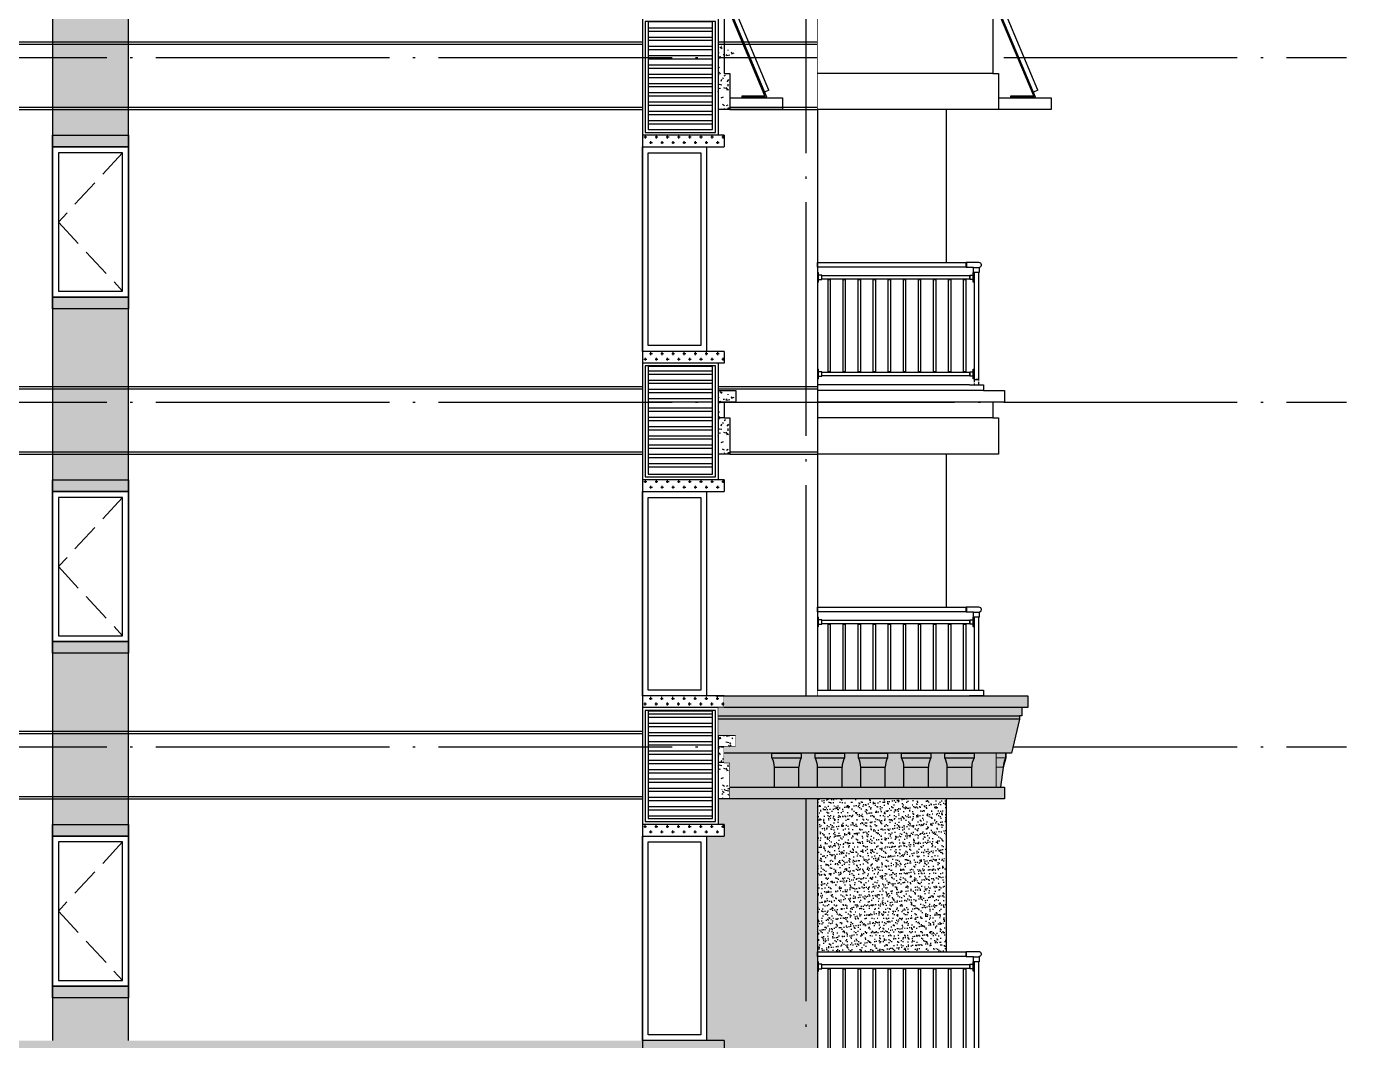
# Model space of a CAD drawing. Extents: x -12446 to 284554, y -295110 to 165007.
# Drawn here: x 137625 to 148929, y -249069 to -240387 of the extents above; entities that cross this region are included whole.
import ezdxf

# ---------------------------------------------------------------- set-up
doc = ezdxf.new("R2010")
doc.units = 0
doc.header["$LTSCALE"] = 1000
for name, pattern in [('AX-14-E$0$AX-85-M02$0$DASH', [0.35, 0.25, -0.1]), ('AX-14-E$0$DASH', [0.35, 0.25, -0.1]), ('AX-14-E$0$DOTE', [2.42, 2, -0.2, 0.02, -0.2])]:
    doc.linetypes.add(name, pattern=pattern)
doc.layers.get('0').update_dxf_attribs({"linetype": 'CONTINUOUS'})
for name, color, linetype in [('A-Anno-Note', 241, 'CONTINUOUS'), ('AX-14-comp-tc$0$AX-T-LMCZ-Z$0$AX-13-E01-E03$0$A-Detl-Patt', 8, 'CONTINUOUS'), ('AX-14-comp-tc$0$AX-T-LMCZ-Z$1$AX-13-E01-E03$0$家具与填充', 251, 'CONTINUOUS'), ('AX-14-comp-tc$0$灰褐色真石漆', 15, 'CONTINUOUS'), ('AX-14-E$0$A-Detl-Fine', 152, 'CONTINUOUS'), ('AX-14-E$0$A-Detl-Medm', 40, 'CONTINUOUS'), ('AX-14-E$0$A-Detl-Patt', 8, 'CONTINUOUS'), ('AX-14-E$0$A-Detl-Thin', 131, 'CONTINUOUS'), ('AX-14-E$0$A-elev-FIXT', 9, 'CONTINUOUS'), ('AX-14-E$0$A-elev-HRAL', 61, 'CONTINUOUS'), ('AX-14-E$0$Ax-T-D(ZZ)$0$A-Detl-Thin', 131, 'CONTINUOUS'), ('AX-14-E$0$Ax-T-D(ZZ)$0$Ax-Z-Detl-T17$0$A-Wall-paint', 253, 'CONTINUOUS'), ('AX-14-E$0$Ax-T-D00$0$A-Wall', 2, 'CONTINUOUS'), ('AX-14-E$0$埋件', 252, 'CONTINUOUS'), ('AX-14-E$0$栏杆型材', 82, 'CONTINUOUS'), ('AX-14-E$0$阳台栏杆扶手', 82, 'CONTINUOUS')]:
    doc.layers.add(name, color=color, linetype=linetype)
doc.layers.add('AX-14-E$0$A-Grid', color=222, linetype='AX-14-E$0$DOTE', plot=False)
doc.layers.add('AX-14-E$0$A-Wall-stru', color=4, linetype='CONTINUOUS', lineweight=30)
doc.layers.add('AX-14-E$0$GASK', color=7, linetype='CONTINUOUS', lineweight=9)
pattern_1 = [(180, (-97425.984, 212039.19), (-7e-15, -79.375), []), (180, (-97454.05, 212011.124), (-7e-15, -79.375), [])]
pattern_2 = [(37.5, (-89401.746, -415276.595), (-1.9200376, 58.7295885), [0, -46.3296, 0, -51.816, 0, -49.53]), (7.5, (-89401.746, -415276.595), (53.942794, 86.019012), [0, -24.9936, 0, -41.7576, 0, -16.002]), (327.5, (-89439.236, -415276.595), (94.919084, 0.172462), [0, -15.24, 0, -54.864, 0, -71.628]), (317.5, (-89439.24, -415276.595), (91.626774, 26.751519), [0, -7.62, 0, -35.9664, 0, -41.148])]

# ---------------------------------------------------------------- blocks, each defined once
blk = doc.blocks.new('AX-14-E$0$32固定座立面')
at = {"layer": 'AX-14-E$0$栏杆型材', "color": 6, "linetype": 'Continuous'}
blk.add_line((-7, -22), (-7, 22), dxfattribs=at)
blk.add_lwpolyline([(-7, -22, 0.41166), (-10, -19), (-36, -19, -0.41166), (-37, -18), (-37, 18, -0.41166), (-36, 19), (-10, 19, 0.41166), (-7, 22), (-7, 39, -0.41166), (-5, 41), (0, 41), (0, -41), (-5, -41, -0.41166), (-7, -39)], format="xyb", close=True, dxfattribs=at)
blk = doc.blocks.new('AX-14-E$0$4080转角立图')
at = {"layer": 'AX-14-E$0$A-elev-FIXT', "linetype": 'Continuous'}
blk.add_line((26, 42), (-24, 42), dxfattribs=at)
blk.add_lwpolyline([(-25, 43, -0.327139), (-24, 42), (-24, 0), (24, 0), (24, 41, -0.409111), (26, 42), (85, 42, 0.414214), (87, 44), (87, 87, 0.414214), (85, 88), (-19, 88, 0.865157)], format="xyb", close=True, dxfattribs=at)
blk = doc.blocks.new('*U290')
at = {"layer": 'AX-14-E$0$A-elev-HRAL', "ltscale": 10}
for points in [[(-12.5, 398, 0.4142136), (-13, 397.5), (-13, 395.5, 0.4142136), (-12.5, 395), (12.5, 395, 0.4142136), (13, 395.5), (13, 397.5, 0.4142136), (12.5, 398)], [(-12.5, -398, -0.4142136), (-13, -397.5), (-13, -395.5, -0.4142136), (-12.5, -395), (12.5, -395, -0.4142136), (13, -395.5), (13, -397.5, -0.4142136), (12.5, -398)]]:
    blk.add_lwpolyline(points, format="xyb", close=True, dxfattribs=at)
blk.add_lwpolyline([(9.5, -395), (-9.5, -395), (-9.5, 395), (9.5, 395)], close=True, dxfattribs=at)
blk = doc.blocks.new('*U291')
at = {"color": 0, "linetype": 'ByBlock', "lineweight": -2}
for p in [(0, 0), (129, 0), (258, 0), (387, 0), (516, 0), (645, 0), (774, 0), (903, 0), (1032, 0), (1161, 0)]:
    blk.add_blockref('*U290', p, dxfattribs=at)
blk = doc.blocks.new('AX-14-E$0$SKLJGHSUGISWHGIWGWSLGSG544655')
at = {"layer": 'AX-14-E$0$A-Detl-Patt'}
h = blk.add_hatch(dxfattribs=at)
h.set_pattern_fill('STEEL', color=256, scale=50, angle=135)
h.set_pattern_definition(pattern_1)
h.paths.add_polyline_path([(16040, 170), (16040, 1070), (16590, 1070), (16590, 170)])
at = {"layer": 'AX-14-E$0$A-Detl-Fine'}
for points in [[(11540, 2900), (10990, 2900), (10990, 1715), (11540, 1715)], [(16040, 2900), (16490, 2900), (16490, 1250), (16040, 1250)], [(16590, 1070), (16040, 1070), (16040, 150), (16590, 150)]]:
    blk.add_lwpolyline(points, close=True, dxfattribs=at)
at = {"layer": 'AX-14-E$0$A-Detl-Patt', "linetype": 'AX-14-E$0$AX-85-M02$0$DASH'}
blk.add_lwpolyline([(11540, 2900), (10990, 2307), (11540, 1715)], dxfattribs=at)
at = {"layer": 'AX-14-E$0$A-Detl-Thin'}
for p, q in [((18590, 3270), (18590, 1960)), ((15990, 2950), (15990, 0)), ((17490, 2950), (17490, 0)), ((10940, 1665), (11590, 1665)), ((16690, 1200), (15990, 1200)), ((16640, 1100), (15990, 1100)), ((18790, 915), (17490, 915)), ((18910, 865), (17490, 865)), ((18990, 765), (17490, 765)), ((18990, 630), (17490, 630)), ((18790, 320), (17490, 320)), ((16690, 100), (15990, 100)), ((15990, 0), (16665, 0)), ((16640, 0), (16690, 0)), ((16690, 100), (16690, 100)), ((16690, 100), (16690, 0)), ((16690, 0), (16690, 0))]:
    blk.add_line(p, q, dxfattribs=at)
for points in [[(10940, 3050), (11590, 3050), (11590, 2950), (10940, 2950)], [(10940, 2950), (11590, 2950), (11590, 1665), (10940, 1665)], [(15990, 2950), (16540, 2950), (16540, 1200), (15990, 1200)], [(10940, 1665), (11590, 1665), (11590, 1565), (10940, 1565)], [(16615, 1075), (16015, 1075), (16015, 125), (16615, 125)], [(16615, 1075), (16015, 1075), (16015, 125), (16615, 125)]]:
    blk.add_lwpolyline(points, close=True, dxfattribs=at)
blk.add_lwpolyline([(16690, 1200), (16690, 1100), (16640, 1100), (16640, 100)], dxfattribs=at)
at = {"layer": 'AX-14-E$0$Ax-T-D00$0$A-Wall'}
for p, q in [((16690, 765), (16640, 765)), ((16690, 630), (16640, 630))]:
    blk.add_line(p, q, dxfattribs=at)
for points in [[(18790, 915), (18910, 915), (18910, 865), (19090, 865), (19090, 765), (18990, 765), (18990, 630), (19040, 630), (19040, 320), (18790, 320)], [(16640, 865), (16790, 865), (16790, 765), (16690, 765), (16690, 630), (16740, 630), (16740, 320), (16640, 320)]]:
    blk.add_lwpolyline(points, dxfattribs=at)
at = {"layer": 'AX-14-E$0$埋件', "linetype": 'AX-14-E$0$DASH', "ltscale": 0.1}
blk.add_lwpolyline([(18830, 915), (18870, 915), (18870, 960), (18830, 960)], close=True, dxfattribs=at)
at = {"layer": 'AX-14-E$0$栏杆型材', "elevation": 0}
for points in [[(17527, 1850), (18793, 1850), (18793, 1818), (17527, 1818)], [(18870, 1875), (18830, 1875), (18830, 960), (18870, 960)], [(17527, 1022), (18793, 1022), (18793, 990), (17527, 990)]]:
    blk.add_lwpolyline(points, close=True, dxfattribs=at)
at = {"layer": 'AX-14-E$0$阳台栏杆扶手', "elevation": 0}
blk.add_lwpolyline([(18764, 1920), (17490, 1920), (17490, 1960), (18764, 1960)], close=True, dxfattribs=at)
blk.add_blockref('*U291', (17589, 1420))
at = {"layer": 'AX-14-E$0$A-elev-HRAL', "xscale": -1}
for name, p in [('AX-14-E$0$4080转角立图', (18850, 1875)), ('AX-14-E$0$32固定座立面', (17490, 1834)), ('AX-14-E$0$32固定座立面', (17490, 1006))]:
    blk.add_blockref(name, p, dxfattribs=at)
at = {"layer": 'AX-14-E$0$A-elev-HRAL'}
for p in [(18830, 1834), (18830, 1006)]:
    blk.add_blockref('AX-14-E$0$32固定座立面', p, dxfattribs=at)
blk = doc.blocks.new('AX-14-E$0$Ax-T-D(ZZ)$0$A$C1EE92429')
at = {"layer": 'AX-14-E$0$Ax-T-D(ZZ)$0$Ax-Z-Detl-T17$0$A-Wall-paint'}
for p, q in [((0, 58, 0), (300, 772, 0)), ((19, 0, 0), (346, 778, 0)), ((336, 756, 0), (300, 772, 0)), ((346, 778, 0), (355, 774, 0)), ((0, 58, 0), (37, 42, 0)), ((230, 0, 0), (230, 10, 0)), ((19, 0, 0), (230, 0, 0))]:
    blk.add_line(p, q, dxfattribs=at)
at = {"layer": 'AX-14-E$0$Ax-T-D(ZZ)$0$Ax-Z-Detl-T17$0$A-Wall-paint', "elevation": 0}
blk.add_lwpolyline([(230, 10), (34, 10), (355, 774)], dxfattribs=at)
blk = doc.blocks.new('AX-14-E$0$F5SS6G4S65GG1D65GDR56DG')
at = {"layer": 'AX-14-E$0$A-Detl-Patt'}
h = blk.add_hatch(dxfattribs=at)
h.set_pattern_fill('STEEL', color=256, scale=50, angle=135)
h.set_pattern_definition(pattern_1)
h.paths.add_polyline_path([(16040, 170), (16040, 1070), (16590, 1070), (16590, 170)])
at = {"layer": 'AX-14-E$0$A-Detl-Fine'}
blk.add_lwpolyline([(16590, 1070), (16040, 1070), (16040, 150), (16590, 150)], close=True, dxfattribs=at)
at = {"layer": 'AX-14-E$0$A-Detl-Thin'}
for p, q in [((15990, 2950), (15990, 0)), ((17490, 2950), (17490, 0)), ((16740, 420), (16740, 320)), ((16690, 100), (15990, 100)), ((15990, 0), (16665, 0)), ((16640, 0), (16690, 0)), ((16690, 100), (16690, 100)), ((16690, 100), (16690, 0)), ((16690, 0), (16690, 0))]:
    blk.add_line(p, q, dxfattribs=at)
for points in [[(16540, 1315), (16790, 1315), (16790, 1215), (16690, 1215), (16690, 630), (16740, 630), (16740, 420), (17190, 420), (17190, 320), (16640, 320)], [(16690, 1200), (16690, 1100), (16640, 1100), (16640, 100)]]:
    blk.add_lwpolyline(points, dxfattribs=at)
blk.add_lwpolyline([(16615, 1075), (16015, 1075), (16015, 125), (16615, 125)], close=True, dxfattribs=at)
blk.add_lwpolyline([(16615, 1075), (16015, 1075), (16015, 125), (16615, 125)], close=True, dxfattribs=at)
at = {"layer": 'AX-14-E$0$Ax-T-D(ZZ)$0$A-Detl-Thin', "xscale": -1}
blk.add_blockref('AX-14-E$0$Ax-T-D(ZZ)$0$A$C1EE92429', (17074, 427, 0), dxfattribs=at)
blk.add_wipeout([(17490, 1365), (18910, 1365), (18910, 1315), (19090, 1315), (19090, 1215), (18990, 1215), (18990, 630), (19040, 630), (19040, 420), (19490, 420), (19490, 320), (17490, 320)]).dxf.layer = 'AX-14-E$0$A-Detl-Thin'
at = {"layer": 'AX-14-E$0$A-Detl-Thin'}
for p, q in [((18990, 630), (17490, 630)), ((19040, 420), (19040, 320))]:
    blk.add_line(p, q, dxfattribs=at)
blk.add_lwpolyline([(18910, 1365), (18910, 1315), (19090, 1315), (19090, 1215), (18990, 1215), (18990, 630), (19040, 630), (19040, 420), (19490, 420), (19490, 320), (17490, 320)], dxfattribs=at)
at = {"layer": 'AX-14-E$0$Ax-T-D(ZZ)$0$A-Detl-Thin', "xscale": -1}
blk.add_blockref('AX-14-E$0$Ax-T-D(ZZ)$0$A$C1EE92429', (19375, 427, 0), dxfattribs=at)
blk = doc.blocks.new('AX-14-E$0$awhatg23yy4')
blk.add_wipeout([(233648, 162785), (235068, 162785), (235068, 162735), (235448, 162735), (235448, 162635), (235398, 162635), (235398, 162565), (235378, 162565), (235378, 162535), (235309, 162244), (235259, 162244), (235259, 162204), (235238, 162123), (235215, 161955), (235248, 161955), (235248, 161855), (232898, 161855), (232898, 161955), (232898, 162165), (232848, 162165), (232848, 162245), (232848, 162300), (232948, 162300), (232948, 162400), (232798, 162400), (232798, 162635), (232848, 162635), (232848, 162735), (233648, 162735)]).dxf.layer = 'AX-14-E$0$A-Detl-Medm'
at = {"color": 8}
for p, q in [((233258, 162205), (233508, 162205)), ((233628, 162205), (233878, 162205)), ((233998, 162205), (234248, 162205)), ((234368, 162205), (234618, 162205)), ((234738, 162205), (234988, 162205)), ((233278, 161955), (233278, 162125)), ((233278, 162125), (233488, 162125)), ((233488, 161955), (233488, 162125)), ((233648, 161955), (233648, 162125)), ((233648, 162125), (233858, 162125)), ((233858, 161955), (233858, 162125)), ((234018, 161955), (234018, 162125)), ((234018, 162125), (234228, 162125)), ((234228, 161955), (234228, 162125)), ((234388, 161955), (234388, 162125)), ((234388, 162125), (234598, 162125)), ((234598, 161955), (234598, 162125)), ((234758, 161955), (234758, 162125)), ((234758, 162125), (234968, 162125)), ((234968, 161955), (234968, 162125)), ((233278, 161955), (233488, 161955)), ((233648, 161955), (233858, 161955)), ((234018, 161955), (234228, 161955)), ((234388, 161955), (234598, 161955)), ((234758, 161955), (234968, 161955))]:
    blk.add_line(p, q, dxfattribs=at)
for points in [[(233278, 162125, 0.123106), (233258, 162205), (233258, 162245), (233508, 162245), (233508, 162205, 0.123106), (233488, 162125)], [(233648, 162125, 0.123106), (233628, 162205), (233628, 162245), (233878, 162245), (233878, 162205, 0.123106), (233858, 162125)], [(234018, 162125, 0.123106), (233998, 162205), (233998, 162245), (234248, 162245), (234248, 162205, 0.123106), (234228, 162125)], [(234388, 162125, 0.123106), (234368, 162205), (234368, 162245), (234618, 162245), (234618, 162205, 0.123106), (234598, 162125)], [(234758, 162125, 0.123106), (234738, 162205), (234738, 162245), (234988, 162245), (234988, 162205, 0.123106), (234968, 162125)]]:
    blk.add_lwpolyline(points, format="xyb", dxfattribs=at)
at = {"layer": 'AX-14-E$0$A-Detl-Medm'}
for p, q in [((233648, 162785), (235068, 162785)), ((232778, 162735), (235068, 162735)), ((232798, 162565), (235378, 162565)), ((235398, 162635), (232848, 162635)), ((235378, 162535), (232798, 162535)), ((235258, 162245), (232848, 162245)), ((232898, 161955), (235218, 161955)), ((235248, 161855), (233198, 161855))]:
    blk.add_line(p, q, dxfattribs=at)
blk.add_lwpolyline([(233648, 162785), (235068, 162785), (235068, 162735), (235448, 162735), (235448, 162635), (235398, 162635), (235398, 162565), (235378, 162565), (235378, 162535), (235309, 162244), (235259, 162244), (235259, 162204), (235238, 162123), (235215, 161955), (235248, 161955), (235248, 161855), (232898, 161855)], dxfattribs=at)
at = {"layer": 'AX-14-E$0$A-Detl-Thin'}
blk.add_line((235068, 162735), (234948, 162735), dxfattribs=at)
at = {"layer": 'AX-14-E$0$GASK', "color": 8}
for p, q in [((235258, 162205), (235178, 162205)), ((235238, 162125), (235178, 162125))]:
    blk.add_line(p, q, dxfattribs=at)
blk.add_lwpolyline([(235218, 161955), (235178, 161955), (235178, 162245), (235258, 162245), (235258, 162205, 0.123106), (235238, 162125), (235218, 161955)], format="xyb", close=True, dxfattribs=at)
blk = doc.blocks.new('AX-14-E$0$weyhweaqwtyewhewg')
at = {"layer": 'AX-14-E$0$A-Detl-Patt'}
for p, q in [((223148, 168335), (232148, 168335)), ((223148, 168315), (232148, 168315)), ((232798, 168335), (233648, 168335)), ((232798, 168315), (233648, 168315)), ((223148, 167775), (232148, 167775)), ((223148, 167755), (232148, 167755)), ((232898, 167775), (233648, 167775)), ((232898, 167755), (233648, 167755)), ((223148, 165385), (232148, 165385)), ((232798, 165385), (233648, 165385)), ((223148, 165365), (232148, 165365)), ((232798, 165365), (233648, 165365)), ((223148, 164825), (232148, 164825)), ((223148, 164805), (232148, 164805)), ((232898, 164825), (233648, 164825)), ((232898, 164805), (233648, 164805)), ((223148, 162435), (232148, 162435)), ((223148, 162415), (232148, 162415)), ((223148, 161875), (232148, 161875)), ((223148, 161855), (232148, 161855))]:
    blk.add_line(p, q, dxfattribs=at)
blk = doc.blocks.new('AX-14-comp-tc')
at = {"layer": 'AX-14-comp-tc$0$AX-T-LMCZ-Z$0$AX-13-E01-E03$0$A-Detl-Patt'}
h = blk.add_hatch(dxfattribs=at)
h.set_pattern_fill('CROSS', color=256, scale=30)
h.set_pattern_definition([(0, (-89401.746, -432976.595), (47.625, 47.625), [23.8125, -71.4375]), (90, (-89389.84, -432988.5), (-47.625, 47.625), [23.8125, -71.4375])])
h.paths.add_polyline_path([(142746, -246642), (143446, -246642), (143446, -246742), (142746, -246742)])
h.paths.add_polyline_path([(142746, -247742), (143446, -247742), (143446, -247842), (142746, -247842)])
h = blk.add_hatch(dxfattribs=at)
h.set_pattern_fill('CROSS', color=256, scale=30)
h.set_pattern_definition([(0, (-89401.746, -435926.595), (47.625, 47.625), [23.8125, -71.4375]), (90, (-89389.84, -435938.5), (-47.625, 47.625), [23.8125, -71.4375])])
h.paths.add_polyline_path([(142746, -249592), (143446, -249592), (143446, -249692), (142746, -249692)])
h.paths.add_polyline_path([(142746, -250692), (143446, -250692), (143446, -250792), (142746, -250792)])
h = blk.add_hatch(dxfattribs=at)
h.set_pattern_fill('CROSS', color=256, scale=30)
h.set_pattern_definition([(0, (-140029.114, -415113.293), (47.625, 47.625), [23.8125, -71.4375]), (90, (-140017.21, -415125.2), (-47.625, 47.625), [23.8125, -71.4375])])
h.paths.add_polyline_path([(142746, -252542), (143446, -252542), (143446, -252642), (142746, -252642)])
h.paths.add_polyline_path([(142746, -253642), (143446, -253642), (143446, -253742), (142746, -253742)])
at = {"layer": 'AX-14-comp-tc$0$AX-T-LMCZ-Z$1$AX-13-E01-E03$0$家具与填充'}
h = blk.add_hatch(dxfattribs=at)
h.set_pattern_fill('AR-SAND', color=256, scale=24)
h.set_pattern_definition(pattern_2)
edge = h.paths.add_edge_path()
edge.add_line((143446, -252542), (146046, -252542))
edge.add_line((146046, -252542), (146046, -252642))
edge.add_line((146046, -252642), (145996, -252642))
edge.add_line((145996, -252642), (145996, -252712))
edge.add_line((145996, -252712), (145976, -252712))
edge.add_line((145976, -252712), (145976, -252742))
edge.add_line((145976, -252742), (145907, -253032))
edge.add_line((145907, -253032), (145856, -253032))
edge.add_line((145856, -253032), (145857, -253072))
edge.add_line((145857, -253072), (145836, -253153))
edge.add_line((145836, -253153), (145813, -253322))
edge.add_line((145813, -253322), (145846, -253322))
edge.add_line((145846, -253322), (145846, -253422))
edge.add_line((145846, -253422), (144246, -253422))
edge.add_line((144246, -253422), (143496, -253422))
edge.add_line((143496, -253422), (143496, -253112))
edge.add_line((143496, -253112), (143446, -253112))
edge.add_line((143446, -253112), (143446, -252977))
edge.add_line((143446, -252977), (143546, -252977))
edge.add_line((143546, -252977), (143546, -252877))
edge.add_line((143546, -252877), (143396, -252877))
edge.add_line((143396, -252877), (143396, -252642))
edge.add_line((143396, -252642), (143446, -252642))
edge.add_line((143446, -252642), (143446, -252542))
h = blk.add_hatch(dxfattribs=at)
h.set_pattern_fill('AR-SAND', color=256, scale=24)
h.set_pattern_definition(pattern_2)
h.paths.add_polyline_path([(144246, -253422), (144246, -256692), (143546, -256692), (143546, -256592), (143526, -256592), (143526, -256322), (143576, -256322), (143726, -255692), (143776, -255692), (143776, -255592), (143796, -255592), (143796, -255492), (143296, -255492), (143296, -253742), (143446, -253742), (143446, -253642), (143396, -253642), (143396, -253422)])
h = blk.add_hatch(dxfattribs=at)
h.set_pattern_fill('AR-SAND', color=256, scale=24)
h.set_pattern_definition(pattern_2)
h.paths.add_polyline_path([(144246, -253422), (145346, -253422), (145346, -254732), (144246, -254732)])
h = blk.add_hatch(dxfattribs=at)
h.set_pattern_fill('AR-SAND', color=256, scale=24)
h.set_pattern_definition(pattern_2)
edge = h.paths.add_edge_path()
edge.add_line((128246, -255564), (128246, -255592))
edge.add_line((128246, -255592), (128296, -255592))
edge.add_line((128296, -255592), (128296, -255692))
edge.add_line((128296, -255692), (128346, -255692))
edge.add_line((128346, -255692), (128496, -256157))
edge.add_line((128496, -256157), (128546, -256157))
edge.add_line((128546, -256157), (128546, -256427))
edge.add_line((128546, -256427), (128496, -256427))
edge.add_line((128496, -256427), (128496, -256527))
edge.add_line((128496, -256527), (129516, -256527))
edge.add_line((129516, -256527), (129516, -256592))
edge.add_line((129516, -256592), (129496, -256592))
edge.add_line((129496, -256592), (129496, -256692))
edge.add_line((129496, -256692), (143546, -256692))
edge.add_line((143546, -256692), (143546, -256592))
edge.add_line((143546, -256592), (143526, -256592))
edge.add_line((143526, -256592), (143526, -256322))
edge.add_line((143526, -256322), (143576, -256322))
edge.add_line((143576, -256322), (143726, -255692))
edge.add_line((143726, -255692), (143776, -255692))
edge.add_line((143776, -255692), (143776, -255592))
edge.add_line((143776, -255592), (143796, -255592))
edge.add_line((143796, -255592), (143796, -255492))
edge.add_line((143796, -255492), (128246, -255492))
at = {"layer": 'AX-14-comp-tc$0$灰褐色真石漆'}
h = blk.add_hatch(dxfattribs=at)
h.set_pattern_fill('离散材料', color=256, scale=50)
h.set_pattern_definition([(0, (216, 144), (132, 228), [12, -201, 9, -87, 18, -213]), (10, (159, 267), (80.67614, 285.34428), [21, -51, 27, -159, 15, -198]), (20, (129, 171), (133.47095, 220.97625), [24, -165, 21, -123, 15, -96]), (30, (216, 153), (-21.96926, 254.05187), [15, -99, 12, -147, 9, -195]), (40, (132, 219), (33.83592, 216.370355), [12, -132, 9, -84, 24, -153]), (50, (177, 111), (-80.24786, 235.7335), [6, -111, 15, -183, 18, -93]), (60, (186, 132), (-99.47303, 223.70766), [15, -123, 6, -144, 12, -111]), (70, (153, 96), (-109.89227, 215.58685), [9, -57, 18, -96, 12, -132]), (80, (168, 273), (-208.56534, 164.71945), [21, -132, 9, -156, 18, -147]), (90, (186, 144), (-264, 111), [18, -93, 12, -183, 6, -186]), (100, (138, 237), (-247.97146, 145.14529), [21, -117, 18, -96, 21, -219]), (110, (117, 66), (-240.44034, 81.69114), [24, -78, 12, -159, 18, -174]), (120, (36, 102), (-286.64994, 28.49227), [15, -201, 18, -93, 21, -123]), (130, (102, 36), (-279.10777, 71.26608), [9, -66, 12, -129, 24, -168]), (140, (12, 276), (-220.59685, -34.20569), [18, -108, 21, -93, 12, -126]), (150, (261, 18), (-204.82497, -120.76726), [12, -84, 24, -186, 21, -171]), (160, (63, 186), (-237.90107, -162.42869), [18, -126, 15, -114, 12, -183]), (170, (81, 114), (-215.64405, -169.12317), [27, -99, 18, -135, 24, -132])])
h.paths.add_polyline_path([(137696, -255492), (138346, -255492), (138346, -218342), (137696, -218342)])
h.paths.add_polyline_path([(137696, -255027), (138338, -255027), (138338, -253742), (137696, -253742)], flags=17)
h.paths.add_polyline_path([(137696, -252077), (138338, -252077), (138338, -250792), (137696, -250792)])
h.paths.add_polyline_path([(137696, -249127), (138346, -249127), (138346, -247842), (137696, -247842)], flags=17)
h.paths.add_polyline_path([(137696, -246177), (138338, -246177), (138338, -244892), (137696, -244892)])
h.paths.add_polyline_path([(137696, -243227), (138338, -243227), (138338, -241942), (137696, -241942)])
h.paths.add_polyline_path([(137696, -240277), (138346, -240277), (138346, -238992), (137696, -238992)], flags=17)
h.paths.add_polyline_path([(137696, -237327), (138338, -237327), (138338, -236042), (137696, -236042)], flags=17)
h.paths.add_polyline_path([(137696, -234377), (138346, -234377), (138346, -233092), (137696, -233092)])
h.paths.add_polyline_path([(137696, -231427), (138338, -231427), (138338, -230142), (137696, -230142)], flags=17)
h.paths.add_polyline_path([(137696, -228477), (138346, -228477), (138346, -227192), (137696, -227192)], flags=17)
h.paths.add_polyline_path([(137696, -225527), (138338, -225527), (138338, -224242), (137696, -224242)])
h.paths.add_polyline_path([(137696, -219627), (138346, -219627), (138346, -218342), (137696, -218342)], flags=16)
h.paths.add_polyline_path([(137696, -222577), (138346, -222577), (138346, -221292), (137696, -221292)], flags=16)
h = blk.add_hatch(dxfattribs=at)
h.set_pattern_fill('离散材料', color=256, scale=50)
h.set_pattern_definition([(0, (-89185.75, -432832.6), (132, 228), [12, -201, 9, -87, 18, -213]), (10, (-89242.75, -432709.6), (80.67614, 285.34428), [21, -51, 27, -159, 15, -198]), (20, (-89272.75, -432805.6), (133.47095, 220.97625), [24, -165, 21, -123, 15, -96]), (30, (-89185.75, -432823.6), (-21.96926, 254.05187), [15, -99, 12, -147, 9, -195]), (40, (-89269.75, -432757.6), (33.83592, 216.370355), [12, -132, 9, -84, 24, -153]), (50, (-89224.75, -432865.6), (-80.24786, 235.7335), [6, -111, 15, -183, 18, -93]), (60, (-89215.75, -432844.6), (-99.47303, 223.70766), [15, -123, 6, -144, 12, -111]), (70, (-89248.75, -432880.6), (-109.89227, 215.58685), [9, -57, 18, -96, 12, -132]), (80, (-89233.75, -432703.6), (-208.56534, 164.71945), [21, -132, 9, -156, 18, -147]), (90, (-89215.75, -432832.6), (-264, 111), [18, -93, 12, -183, 6, -186]), (100, (-89263.75, -432739.6), (-247.97146, 145.14529), [21, -117, 18, -96, 21, -219]), (110, (-89284.75, -432910.6), (-240.44034, 81.69114), [24, -78, 12, -159, 18, -174]), (120, (-89365.75, -432874.6), (-286.64994, 28.49227), [15, -201, 18, -93, 21, -123]), (130, (-89299.75, -432940.6), (-279.10777, 71.26608), [9, -66, 12, -129, 24, -168]), (140, (-89389.75, -432700.6), (-220.59685, -34.20569), [18, -108, 21, -93, 12, -126]), (150, (-89140.75, -432958.6), (-204.82497, -120.76726), [12, -84, 24, -186, 21, -171]), (160, (-89338.75, -432790.6), (-237.90107, -162.42869), [18, -126, 15, -114, 12, -183]), (170, (-89320.75, -432862.6), (-215.64405, -169.12317), [27, -99, 18, -135, 24, -132])])
h.paths.add_polyline_path([(143396, -246977), (143546, -246977), (143546, -247077), (143446, -247077), (143446, -247212), (143496, -247212), (143496, -247522), (143396, -247522)])
h = blk.add_hatch(dxfattribs=at)
h.set_pattern_fill('离散材料', color=256, scale=50)
h.set_pattern_definition([(0, (-89185.75, -435782.6), (132, 228), [12, -201, 9, -87, 18, -213]), (10, (-89242.75, -435659.6), (80.67614, 285.34428), [21, -51, 27, -159, 15, -198]), (20, (-89272.75, -435755.6), (133.47095, 220.97625), [24, -165, 21, -123, 15, -96]), (30, (-89185.75, -435773.6), (-21.96926, 254.05187), [15, -99, 12, -147, 9, -195]), (40, (-89269.75, -435707.6), (33.83592, 216.370355), [12, -132, 9, -84, 24, -153]), (50, (-89224.75, -435815.6), (-80.24786, 235.7335), [6, -111, 15, -183, 18, -93]), (60, (-89215.75, -435794.6), (-99.47303, 223.70766), [15, -123, 6, -144, 12, -111]), (70, (-89248.75, -435830.6), (-109.89227, 215.58685), [9, -57, 18, -96, 12, -132]), (80, (-89233.75, -435653.6), (-208.56534, 164.71945), [21, -132, 9, -156, 18, -147]), (90, (-89215.75, -435782.6), (-264, 111), [18, -93, 12, -183, 6, -186]), (100, (-89263.75, -435689.6), (-247.97146, 145.14529), [21, -117, 18, -96, 21, -219]), (110, (-89284.75, -435860.6), (-240.44034, 81.69114), [24, -78, 12, -159, 18, -174]), (120, (-89365.75, -435824.6), (-286.64994, 28.49227), [15, -201, 18, -93, 21, -123]), (130, (-89299.75, -435890.6), (-279.10777, 71.26608), [9, -66, 12, -129, 24, -168]), (140, (-89389.75, -435650.6), (-220.59685, -34.20569), [18, -108, 21, -93, 12, -126]), (150, (-89140.75, -435908.6), (-204.82497, -120.76726), [12, -84, 24, -186, 21, -171]), (160, (-89338.75, -435740.6), (-237.90107, -162.42869), [18, -126, 15, -114, 12, -183]), (170, (-89320.75, -435812.6), (-215.64405, -169.12317), [27, -99, 18, -135, 24, -132])])
h.paths.add_polyline_path([(143396, -249927), (143546, -249927), (143546, -250027), (143446, -250027), (143446, -250162), (143496, -250162), (143496, -250472), (143396, -250472)])
h = blk.add_hatch(dxfattribs=at)
h.set_pattern_fill('离散材料', color=256, scale=50)
h.set_pattern_definition([(0, (-89185.75, -438660.24), (132, 228), [12, -201, 9, -87, 18, -213]), (10, (-89242.75, -438537.24), (80.67614, 285.34428), [21, -51, 27, -159, 15, -198]), (20, (-89272.75, -438633.24), (133.47095, 220.97625), [24, -165, 21, -123, 15, -96]), (30, (-89185.75, -438651.24), (-21.96926, 254.05187), [15, -99, 12, -147, 9, -195]), (40, (-89269.75, -438585.24), (33.83592, 216.370355), [12, -132, 9, -84, 24, -153]), (50, (-89224.75, -438693.24), (-80.24786, 235.7335), [6, -111, 15, -183, 18, -93]), (60, (-89215.75, -438672.24), (-99.47303, 223.70766), [15, -123, 6, -144, 12, -111]), (70, (-89248.75, -438708.24), (-109.89227, 215.58685), [9, -57, 18, -96, 12, -132]), (80, (-89233.75, -438531.24), (-208.56534, 164.71945), [21, -132, 9, -156, 18, -147]), (90, (-89215.75, -438660.24), (-264, 111), [18, -93, 12, -183, 6, -186]), (100, (-89263.75, -438567.24), (-247.97146, 145.14529), [21, -117, 18, -96, 21, -219]), (110, (-89284.75, -438738.24), (-240.44034, 81.69114), [24, -78, 12, -159, 18, -174]), (120, (-89365.75, -438702.24), (-286.64994, 28.49227), [15, -201, 18, -93, 21, -123]), (130, (-89299.75, -438768.24), (-279.10777, 71.26608), [9, -66, 12, -129, 24, -168]), (140, (-89389.75, -438528.24), (-220.59685, -34.20569), [18, -108, 21, -93, 12, -126]), (150, (-89140.75, -438786.24), (-204.82497, -120.76726), [12, -84, 24, -186, 21, -171]), (160, (-89338.75, -438618.24), (-237.90107, -162.42869), [18, -126, 15, -114, 12, -183]), (170, (-89320.75, -438690.24), (-215.64405, -169.12317), [27, -99, 18, -135, 24, -132])])
h.paths.add_polyline_path([(143546, -252877), (143396, -252877), (143396, -253422), (143496, -253422), (143496, -253112), (143446, -253112), (143446, -252977), (143546, -252977)])
at = {"layer": 'AX-14-comp-tc$0$AX-T-LMCZ-Z$0$AX-13-E01-E03$0$A-Detl-Patt'}
for p, q in [((137697, -218342), (137696, -255492)), ((138346, -255492), (138346, -218342))]:
    blk.add_line(p, q, dxfattribs=at)
blk = doc.blocks.new('AX-14-E$0$erahrehrtjtrhr')
at = {"layer": 'AX-14-E$0$A-Detl-Patt'}
h = blk.add_hatch(dxfattribs=at)
h.set_pattern_fill('STEEL', color=256, scale=50, angle=135)
h.set_pattern_definition([(180, (29482.9, -61373.735), (-7e-15, -79.375), []), (180, (29454.84, -61401.8), (-7e-15, -79.375), [])])
h.paths.add_polyline_path([(142949, -273243), (142949, -272343), (143499, -272343), (143499, -273243)])
at = {"layer": 'AX-14-E$0$A-Detl-Fine'}
for points in [[(138449, -270513), (137899, -270513), (137899, -271698), (138449, -271698)], [(143499, -272343), (142949, -272343), (142949, -273263), (143499, -273263)]]:
    blk.add_lwpolyline(points, close=True, dxfattribs=at)
at = {"layer": 'AX-14-E$0$A-Detl-Patt', "linetype": 'AX-14-E$0$AX-85-M02$0$DASH'}
blk.add_lwpolyline([(138449, -270513), (137899, -271105), (138449, -271698)], dxfattribs=at)
at = {"layer": 'AX-14-E$0$A-Detl-Thin'}
for p, q in [((145499, -270143), (145499, -271453)), ((127749, -273248), (127749, -270298)), ((133899, -272873), (133899, -270298)), ((136599, -270463), (136599, -273413)), ((142899, -270463), (142899, -273413)), ((144399, -270463), (144399, -273413)), ((137849, -271748), (138499, -271748)), ((130399, -273413), (130399, -272048)), ((143599, -272213), (142899, -272213)), ((143549, -272313), (142899, -272313)), ((145699, -272498), (144399, -272498)), ((145819, -272548), (144399, -272548)), ((145899, -272648), (144399, -272648)), ((145899, -272783), (144399, -272783)), ((145699, -273093), (144399, -273093)), ((143599, -273313), (142899, -273313)), ((143599, -273313), (143599, -273313)), ((143599, -273313), (143599, -273413)), ((142899, -273413), (143574, -273413)), ((143549, -273413), (143599, -273413)), ((143599, -273413), (143599, -273413))]:
    blk.add_line(p, q, dxfattribs=at)
for points in [[(137849, -270363), (138499, -270363), (138499, -270463), (137849, -270463)], [(137849, -270463), (138499, -270463), (138499, -271748), (137849, -271748)], [(137849, -271748), (138499, -271748), (138499, -271848), (137849, -271848)], [(143524, -272338), (142924, -272338), (142924, -273288), (143524, -273288)], [(143524, -272338), (142924, -272338), (142924, -273288), (143524, -273288)]]:
    blk.add_lwpolyline(points, close=True, dxfattribs=at)
for points in [[(130399, -270463), (130399, -272048)], [(143599, -272213), (143599, -272313), (143549, -272313), (143549, -273313)]]:
    blk.add_lwpolyline(points, dxfattribs=at)
at = {"layer": 'AX-14-E$0$A-Wall-stru'}
blk.add_lwpolyline([(130399, -272873), (130399, -273313), (130349, -273313), (130349, -273413), (130399, -273413)], dxfattribs=at)
at = {"layer": 'AX-14-E$0$Ax-T-D00$0$A-Wall'}
for p, q in [((143599, -272648), (143549, -272648)), ((143599, -272783), (143549, -272783))]:
    blk.add_line(p, q, dxfattribs=at)
for points in [[(145699, -272498), (145819, -272498), (145819, -272548), (145999, -272548), (145999, -272648), (145899, -272648), (145899, -272783), (145949, -272783), (145949, -273093), (145699, -273093)], [(143549, -272548), (143699, -272548), (143699, -272648), (143599, -272648), (143599, -272783), (143649, -272783), (143649, -273093), (143549, -273093)]]:
    blk.add_lwpolyline(points, dxfattribs=at)
at = {"layer": 'AX-14-E$0$埋件', "linetype": 'AX-14-E$0$DASH', "ltscale": 0.1}
blk.add_lwpolyline([(145739, -272498), (145779, -272498), (145779, -272453), (145739, -272453)], close=True, dxfattribs=at)
at = {"layer": 'AX-14-E$0$栏杆型材', "elevation": 0}
for points in [[(144436, -271563), (145702, -271563), (145702, -271595), (144436, -271595)], [(145779, -271538), (145739, -271538), (145739, -272453), (145779, -272453)], [(144436, -272391), (145702, -272391), (145702, -272423), (144436, -272423)]]:
    blk.add_lwpolyline(points, close=True, dxfattribs=at)
at = {"layer": 'AX-14-E$0$阳台栏杆扶手', "elevation": 0}
blk.add_lwpolyline([(145672, -271493), (144399, -271493), (144399, -271453), (145672, -271453)], close=True, dxfattribs=at)
blk.add_blockref('*U291', (144498, -271993))
at = {"layer": 'AX-14-E$0$A-elev-HRAL', "xscale": -1}
for name, p in [('AX-14-E$0$4080转角立图', (145759, -271538)), ('AX-14-E$0$32固定座立面', (144399, -271579)), ('AX-14-E$0$32固定座立面', (144399, -272407))]:
    blk.add_blockref(name, p, dxfattribs=at)
at = {"layer": 'AX-14-E$0$A-elev-HRAL'}
for p in [(145739, -271579), (145739, -272407)]:
    blk.add_blockref('AX-14-E$0$32固定座立面', p, dxfattribs=at)
blk = doc.blocks.new('AX-14-E$0$awrygewfqw')
blk.add_blockref('AX-14-E$0$erahrehrtjtrhr', (0, 23144))
blk = doc.blocks.new('AX-14-E')
at = {"layer": 'AX-14-E$0$A-Grid'}
for p, q in [((124213, -240654), (148929, -240654)), ((124213, -243604), (148929, -243604))]:
    blk.add_line(p, q, dxfattribs=at)
blk.add_blockref('AX-14-E$0$awrygewfqw', (0, 0))
at = {"layer": 'AX-14-E$0$A-Detl-Thin'}
blk.add_blockref('AX-14-E$0$SKLJGHSUGISWHGIWGWSLGSG544655', (126909, -247319), dxfattribs=at)
at = {"layer": 'AX-14-E$0$A-Detl-Fine'}
blk.add_lwpolyline([(142949, -247369), (143399, -247369), (143399, -249019), (142949, -249019)], close=True, dxfattribs=at)
at = {"layer": 'AX-14-E$0$A-Detl-Thin'}
blk.add_lwpolyline([(142899, -247319), (143449, -247319), (143449, -249069), (142899, -249069)], close=True, dxfattribs=at)
at = {"layer": 'AX-14-E$0$A-Grid'}
blk.add_line((124213, -246554), (148929, -246554), dxfattribs=at)
at = {"layer": 'AX-14-E$0$A-Detl-Thin'}
blk.add_blockref('AX-14-E$0$SKLJGHSUGISWHGIWGWSLGSG544655', (126909, -244369), dxfattribs=at)
blk.add_blockref('AX-14-E$0$F5SS6G4S65GG1D65GDR56DG', (126909, -241419), dxfattribs=at)
at = {"layer": 'AX-14-E$0$A-Grid'}
blk.add_line((144299, -198333), (144299, -264034), dxfattribs=at)
at = {"layer": 'AX-14-E$0$A-Detl-Thin', "color": 6}
blk.add_blockref('AX-14-E$0$awhatg23yy4', (-89249, -408854), dxfattribs=at)
at = {"layer": 'AX-14-E$0$A-Detl-Thin'}
blk.add_blockref('AX-14-comp-tc', (153, 6422), dxfattribs=at)
at = {"layer": 'AX-14-E$0$A-Detl-Thin', "color": 6}
blk.add_blockref('AX-14-E$0$weyhweaqwtyewhewg', (-89249, -408854), dxfattribs=at)

msp = doc.modelspace()

# ---------------------------------------------------------------- block references
at = {"layer": 'A-Anno-Note'}
msp.add_blockref('AX-14-E', (0, 0), dxfattribs=at)

doc.saveas('drawing.dxf')
